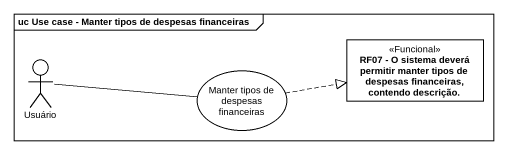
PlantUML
@startuml
mainframe uc Use case - Manter tipos de despesas financeiras
allowmixing
hide circle
hide empty members
actor Usuário
class "RF07 - O sistema deverá permitir manter tipos de despesas financeiras, contendo descrição." as RF07_O_sistema_deverá <<Funcional>>
usecase "Manter tipos de despesas financeiras" as Manter_tipos_de_despesas
Usuário -right- Manter_tipos_de_despesas
Manter_tipos_de_despesas .right.|> RF07_O_sistema_deverá
@enduml
